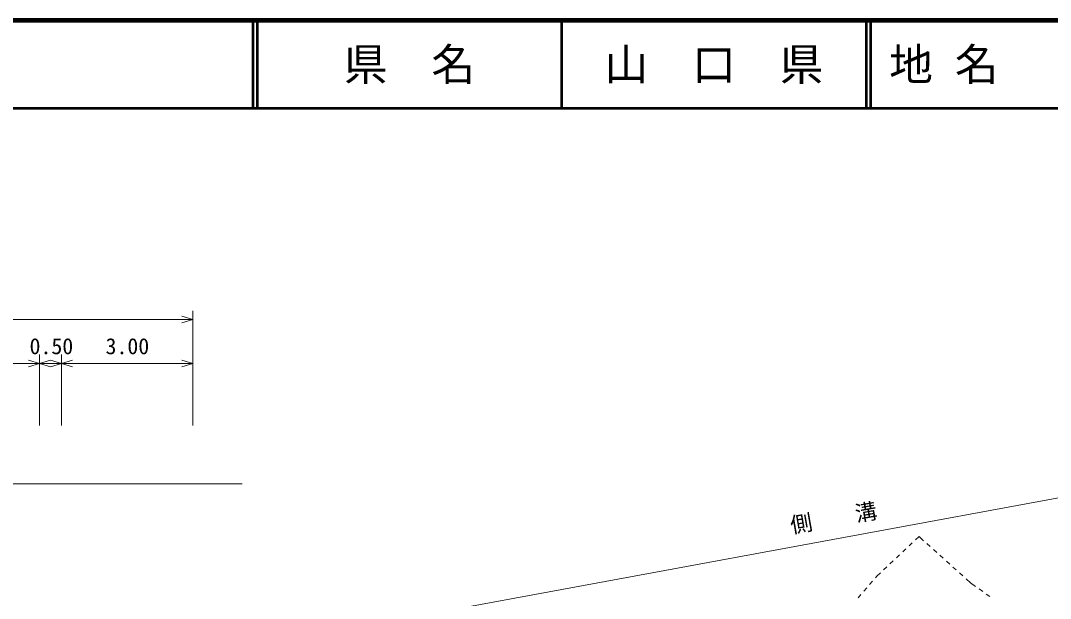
# Model space of a CAD drawing. Units: millimetres, scale not verified, with parts at other scales. Extents: x 40000 to 680000, y 20000 to 380000.
# Drawn here: x 271242 to 388788, y 314074 to 380000 of the extents above; entities that cross this region are included whole.
import ezdxf
from ezdxf.enums import TextEntityAlignment as Align

# ---------------------------------------------------------------- set-up
doc = ezdxf.new("R2010")
doc.units = ezdxf.units.MM
doc.header["$LTSCALE"] = 1000
for name, color, linetype, lineweight in [('M-BGD', 7, 'Continuous', 13), ('M-STR-HTXT', 7, 'Continuous', 13), ('M-TTL', 2, 'Continuous', 140), ('M-TTL-LINE', 7, 'Continuous', 50)]:
    doc.layers.add(name, color=color, linetype=linetype, lineweight=lineweight)
doc.layers.add('M-TTL-TXT', color=7, linetype='Continuous')
doc.styles.add('ＭＳ ゴシック', font='')
doc.styles.get('ＭＳ ゴシック').set_extended_font_data('MS Gothic')

msp = doc.modelspace()

# ---------------------------------------------------------------- linework, layer by layer
at = {"layer": 'M-BGD'}
for p, q in [((373796, 321125), (373392, 320747)), ((374319, 320657), (373796, 321125)), ((373028, 320405), (372663, 320063)), ((375063, 319989), (374691, 320323)), ((371568, 319037), (371203, 318695)), ((372298, 319721), (371933, 319379)), ((375808, 319321), (375436, 319655)), ((376552, 318654), (376180, 318987)), ((370109, 317670), (369744, 317328)), ((370838, 318354), (370474, 318012)), ((377297, 317986), (376925, 318320)), ((378041, 317318), (377669, 317652)), ((368975, 316608), (368805, 316413)), ((369379, 316986), (368975, 316608)), ((378786, 316651), (378414, 316985)), ((379681, 315848), (379158, 316317)), ((367817, 315283), (367488, 314907)), ((368476, 316036), (368147, 315660)), ((380248, 315444), (379681, 315848)), ((381062, 314864), (380655, 315154)), ((367159, 314531), (366830, 314154)), ((381876, 314284), (381469, 314574))]:
    msp.add_line(p, q, dxfattribs=at)
msp.add_lwpolyline([(254894, 327196), (254894, 328580), (255903, 328580), (255903, 327149), (296540, 327149)], dxfattribs=at)
at = {"layer": 'M-STR-HTXT'}
for p, q in [((290903, 333820), (290903, 346896)), ((240903, 345894), (290902, 345894)), ((290902, 345894), (289649, 346270)), ((290902, 345894), (289649, 345518)), ((273403, 340883), (272150, 341258)), ((273403, 333820), (273403, 341885)), ((273403, 340883), (274656, 341258)), ((275903, 340883), (274650, 341258)), ((275903, 333820), (275903, 341885)), ((275903, 340883), (277156, 341258)), ((290903, 340883), (289650, 341258)), ((258403, 340883), (273403, 340883)), ((273403, 340883), (272150, 340507)), ((273403, 340883), (275903, 340883)), ((273403, 340883), (274656, 340507)), ((275903, 340883), (274650, 340507)), ((275903, 340883), (290903, 340883)), ((275903, 340883), (277156, 340507)), ((290903, 340883), (289650, 340507)), ((309825, 310827), (427602, 332546))]:
    msp.add_line(p, q, dxfattribs=at)
at = {"layer": 'M-TTL'}
msp.add_line((680000, 380000), (40000, 380000), dxfattribs=at)
at = {"layer": 'M-TTL-LINE'}
for p, q in [((297750, 380000), (297750, 370000)), ((298250, 380000), (298250, 370000)), ((333000, 380000), (333000, 370000)), ((367750, 380000), (367750, 370000)), ((368250, 380000), (368250, 370000)), ((40000, 370000), (680000, 370000))]:
    msp.add_line(p, q, dxfattribs=at)

# ---------------------------------------------------------------- texts
at = {"layer": 'M-STR-HTXT', "style": 'ＭＳ ゴシック'}
for s, p in [('0.50', (274757, 341384)), ('3.00', (283430, 341384))]:
    msp.add_text(s, height=1833, dxfattribs=at).set_placement(p, align=Align.BOTTOM_CENTER)
msp.add_text('側\u3000\u3000溝', height=1833, rotation=10.06, dxfattribs=at).set_placement((364298, 321822), align=Align.BOTTOM_CENTER)
at = {"layer": 'M-TTL-TXT', "style": 'ＭＳ ゴシック'}
for s, p in [('県\u3000名', (315625, 375000)), ('山\u3000口\u3000県', (350375, 375000))]:
    msp.add_text(s, height=3666, dxfattribs=at).set_placement(p, align=Align.MIDDLE_CENTER)
msp.add_text('地 名', height=3666, dxfattribs=at).set_placement((370380, 375000), align=Align.MIDDLE_LEFT)

doc.saveas('drawing.dxf')
